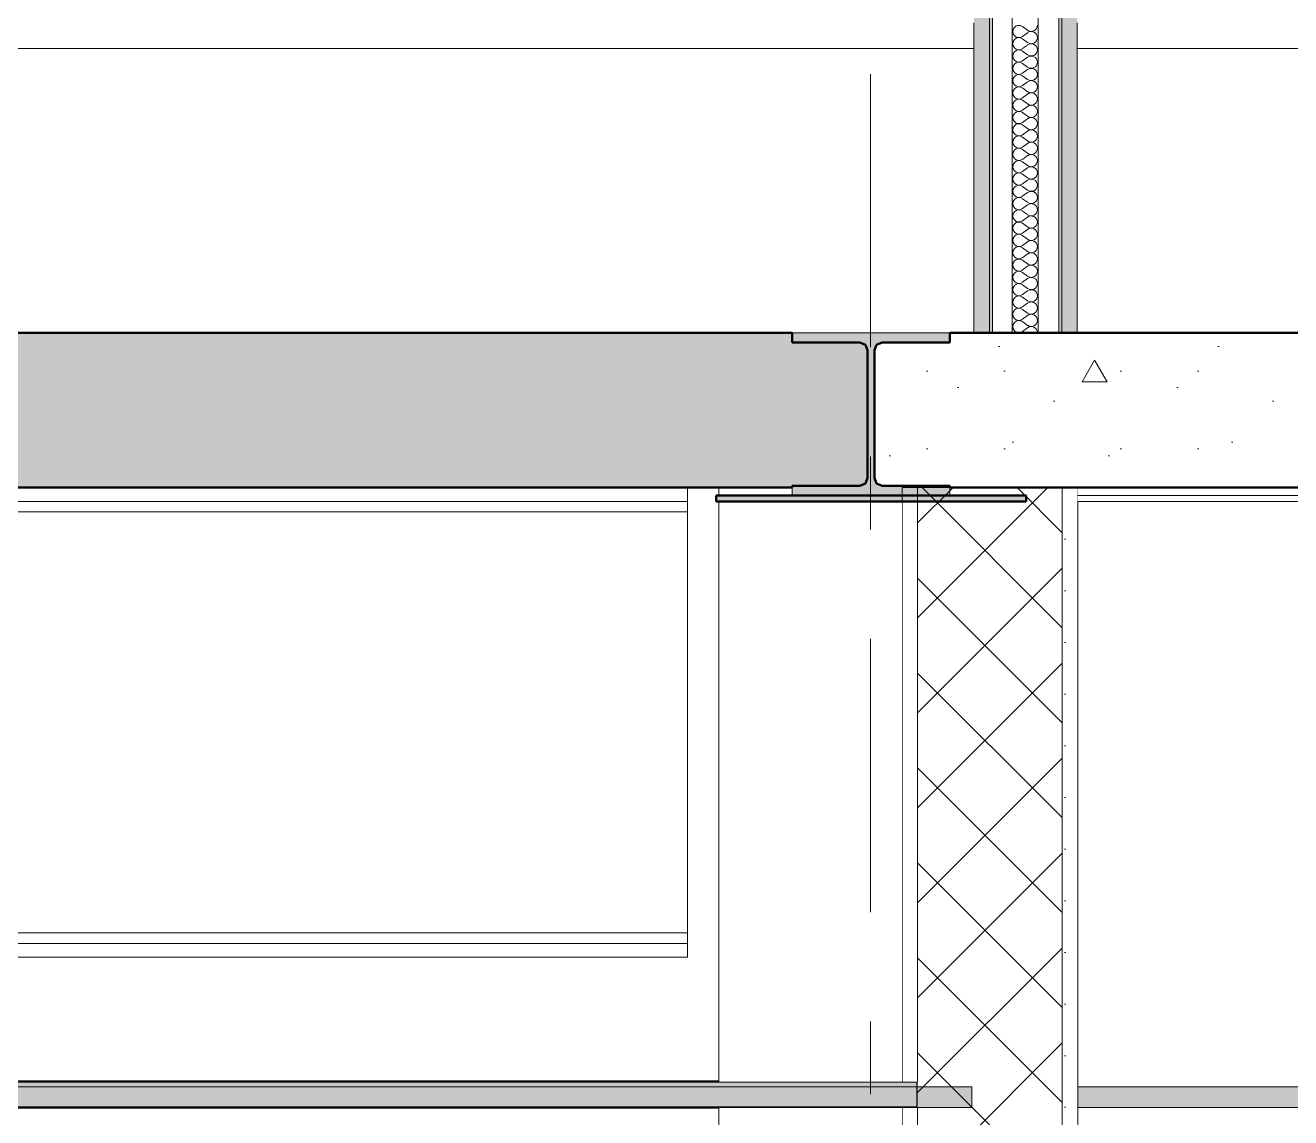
# Model space of a CAD drawing. Header units: millimetres. Extents: x -48147 to 1403542, y -455564 to 18123.
# Drawn here: x 1384228 to 1385453, y -447003 to -445945 of the extents above; entities that cross this region are included whole.
import ezdxf
from ezdxf.enums import TextEntityAlignment as Align

# ---------------------------------------------------------------- set-up
doc = ezdxf.new("R2010")
doc.units = ezdxf.units.MM
doc.header["$MEASUREMENT"] = 0
doc.linetypes.add('Double Dashed', pattern=[546.805537, 264.583325, -105.833328, 70.555556, -105.833328])
doc.linetypes.add('Wipeout_Contour', pattern=[1000, 0, -1000])
for name, color, linetype in [('A-230-M_FLOOR.IFC Import', 7, 'Continuous'), ('A-25-M_Wall_Int', 7, 'Continuous'), ('New_A-15-MG_Structural_Grid_Phase_2', 7, 'Continuous'), ('New_A-20-M_Ceiling', 7, 'Continuous'), ('New_A-20-M_Floor_Slab', 7, 'Continuous'), ('New_A-25-M_Wall_Int', 7, 'Continuous'), ('S-280-M_STRUCT_FRAME.IFC Import', 7, 'Continuous')]:
    doc.layers.add(name, color=color, linetype=linetype)
for name, color, linetype, lineweight, true_color in [('A-230-M_FLOOR.IFC Import_Pen_No__109', 7, 'Continuous', 15, 0xa6a6a6), ('A-230-M_FLOOR.IFC Import_Pen_No__29', 7, 'Continuous', 50, 0x2a2a2a), ('New_A-15-MG_Structural_Grid_Phase_2_Pen_No__222', 7, 'Continuous', 13, 0x65af33), ('New_A-20-M_Ceiling_Pen_No__107', 7, 'Continuous', 15, 0xa6a6a6), ('New_A-20-M_Ceiling_Pen_No__29', 7, 'Continuous', 50, 0x2a2a2a), ('New_A-25-M_Wall_Int_Pen_No__107', 7, 'Continuous', 15, 0xa6a6a6), ('S-280-M_STRUCT_FRAME.IFC Import_Pen_No__30', 7, 'Continuous', 50, 0x2a2a2a)]:
    doc.layers.add(name, color=color, linetype=linetype, lineweight=lineweight, true_color=true_color)
for name, color, linetype, lineweight in [('A-25-M_Wall_Int_Pen_No__87', 8, 'Continuous', 20), ('HATCHING_Pen_No__1', 7, 'Continuous', 13), ('HATCHING_Pen_No__146', 8, 'Continuous', 0), ('New_A-20-M_Floor_Slab_Pen_No__4', 7, 'Continuous', 20), ('New_A-25-M_Wall_Int_Pen_No__1', 7, 'Continuous', 13), ('S-280-M_STRUCT_FRAME.IFC Import_Pen_No__1', 7, 'Continuous', 13), ('S-280-M_STRUCT_FRAME.IFC Import_Pen_No__160', 5, 'Continuous', 200), ('S-280-M_STRUCT_FRAME.IFC Import_Pen_No__90', 8, 'Continuous', 20)]:
    doc.layers.add(name, color=color, linetype=linetype, lineweight=lineweight)
doc.styles.add('GENERATED_STYLE_2', font='')
doc.styles.get('GENERATED_STYLE_2').set_extended_font_data('Swis721 BT')
pattern_1 = [(270, (1418663.25, -449992.53), (86.60254, 0), [0, -50]), (270, (1418706.55, -450017.53), (86.60254, 0), [0, -50])]
pattern_2 = [(0, (1418663.25, -449992.53), (0, 389.7114), [24.375, -200.625]), (0, (1418775.75, -449797.67), (0, 389.7114), [24.375, -200.625]), (60, (1418663.25, -449992.53), (-337.5, 194.8557), [24.375, -200.625]), (60, (1418888.25, -449992.53), (-337.5, 194.8557), [24.375, -200.625]), (120, (1418687.62, -449992.53), (337.5, 194.8557), [24.375, -200.625]), (120, (1418912.62, -449992.53), (337.5, 194.8557), [24.375, -200.625]), (0, (1418663.25, -449955.03), (0, 75), [0, -75, 0, -112.5]), (45, (1418700.75, -449955.03), (-53.03301, 53.03301), [0, -56.25, 0, -93.75])]

# ---------------------------------------------------------------- blocks, each defined once
blk = doc.blocks.new('Section Elem_10_1', base_point=(1418663.2, -449992.5))
at = {"color": 254, "linetype": 'Wipeout_Contour', "lineweight": 0, "ltscale": 5800298.403433662}
blk.add_wipeout([(1374446.3, -445942.5), (1374446.3, -445967.5), (1385146.3, -445967.5), (1385146.3, -445942.5)], dxfattribs=at).dxf.layer = 'New_A-20-M_Floor_Slab'
at = {"color": 254, "linetype": 'Wipeout_Contour', "lineweight": 0, "ltscale": 5825639.997099669}
blk.add_wipeout([(1387661.3, -445942.5), (1385246.3, -445942.5), (1385246.3, -445967.5), (1387661.3, -445967.5)], dxfattribs=at).dxf.layer = 'New_A-20-M_Floor_Slab'
at = {"color": 254, "linetype": 'Wipeout_Contour', "lineweight": 0, "ltscale": 5800482.980890643}
blk.add_wipeout([(1374446.3, -445967.5), (1374446.3, -446242.5), (1385146.3, -446242.5), (1385146.3, -445967.5)], dxfattribs=at).dxf.layer = 'New_A-20-M_Floor_Slab'
at = {"color": 254, "linetype": 'Wipeout_Contour', "lineweight": 0, "ltscale": 5825823.769538534}
blk.add_wipeout([(1385246.3, -445967.5), (1385246.3, -446242.5), (1387661.3, -446242.5), (1387661.3, -445967.5)], dxfattribs=at).dxf.layer = 'New_A-20-M_Floor_Slab'
at = {"layer": 'New_A-20-M_Floor_Slab_Pen_No__4', "linetype": 'Continuous'}
for p, q in [((1385146.3, -445967.5), (1374446.3, -445967.5)), ((1387661.3, -445967.5), (1385246.3, -445967.5)), ((1385123.1, -446242.5), (1384970.2, -446242.5))]:
    blk.add_line(p, q, dxfattribs=at)
blk = doc.blocks.new('Section Elem_76_1', base_point=(1418663.2, -449992.5))
at = {"color": 254, "linetype": 'Wipeout_Contour', "lineweight": 0, "ltscale": 14547120.93893338}
blk.add_wipeout([(1382744.3, -446967.5), (1384899.2, -446967.5), (1384899.2, -446406.1), (1384896.6, -446406.1), (1384896.6, -446400.1), (1384899.2, -446400.1), (1384899.2, -446392.5), (1384869, -446392.5), (1384869, -446847.1), (1382744.3, -446847.1)], dxfattribs=at).dxf.layer = 'New_A-25-M_Wall_Int'
at = {"color": 254, "linetype": 'Wipeout_Contour', "lineweight": 0, "ltscale": 36363434.3438254}
blk.add_wipeout([(1382744.3, -446992.5), (1382744.3, -447572.5), (1383452.9, -447572.5), (1383462.1, -447700), (1383463.3, -447702.5), (1383453.9, -447572.5), (1383553.9, -447572.5), (1383558.9, -447572.2), (1383587.9, -447972.2), (1383582.9, -447972.5), (1383674.3, -449231.5), (1383574.3, -449231.5), (1383572.8, -449211.5), (1383571.8, -449211.5), (1383573.3, -449231.5), (1383544.3, -449231.5), (1383544.3, -449958.5), (1383545.3, -449958.5), (1383545.3, -449961.5), (1383534.3, -449961.5), (1383534.3, -449977), (1383541.8, -449991.5), (1383541.8, -449992.5), (1384899.2, -449992.5), (1384899.2, -446992.5)], dxfattribs=at).dxf.layer = 'New_A-25-M_Wall_Int'
blk = doc.blocks.new('Section Elem_129_1', base_point=(1418663.2, -449992.5))
at = {"layer": 'New_A-20-M_Ceiling_Pen_No__107', "linetype": 'Continuous'}
blk.add_hatch(color=256, dxfattribs=at).paths.add_polyline_path([(1385091.8, -446967.5), (1382744.3, -446967.5), (1382744.3, -446992.5), (1385091.8, -446992.5)])
at = {"layer": 'New_A-20-M_Ceiling_Pen_No__29', "linetype": 'Continuous'}
for p, q in [((1385076.8, -446967.5), (1382744.3, -446967.5)), ((1385091.8, -446967.5), (1385076.8, -446967.5)), ((1385091.8, -446967.5), (1385091.8, -446992.5)), ((1385076.8, -446992.5), (1382744.3, -446992.5)), ((1385091.8, -446992.5), (1385076.8, -446992.5))]:
    blk.add_line(p, q, dxfattribs=at)
blk = doc.blocks.new('Section Elem_199_1', base_point=(1418663.2, -449992.5))
at = {"color": 254, "linetype": 'Wipeout_Contour', "lineweight": 0, "ltscale": 5821314.811332203}
blk.add_wipeout([(1385091.8, -446392.5), (1385076.8, -446392.5), (1385076.8, -446967.5), (1385091.8, -446967.5)], dxfattribs=at).dxf.layer = 'New_A-25-M_Wall_Int'
at = {"color": 254, "linetype": 'Wipeout_Contour', "lineweight": 0, "ltscale": 5823546.816859552}
blk.add_wipeout([(1385091.8, -446992.5), (1385076.8, -446992.5), (1385076.8, -449992.5), (1385091.8, -449992.5)], dxfattribs=at).dxf.layer = 'New_A-25-M_Wall_Int'
at = {"layer": 'New_A-25-M_Wall_Int_Pen_No__107', "linetype": 'Continuous'}
h = blk.add_hatch(dxfattribs=at)
h.set_pattern_fill('Plaster_0001', color=256, style=0, pattern_type=2)
h.set_pattern_definition(pattern_1)
h.paths.add_polyline_path([(1385091.8, -446392.5), (1385076.8, -446392.5), (1385076.8, -446967.5), (1385091.8, -446967.5)])
h = blk.add_hatch(dxfattribs=at)
h.set_pattern_fill('Plaster_0001', color=256, style=0, pattern_type=2)
h.set_pattern_definition(pattern_1)
h.paths.add_polyline_path([(1385091.8, -446992.5), (1385076.8, -446992.5), (1385076.8, -449992.5), (1385091.8, -449992.5)])
at = {"layer": 'New_A-25-M_Wall_Int_Pen_No__1', "linetype": 'Continuous'}
for p, q in [((1385076.8, -446392.5), (1385076.8, -446967.5)), ((1385076.8, -446992.5), (1385076.8, -449992.5))]:
    blk.add_line(p, q, dxfattribs=at)
at = {"color": 254, "linetype": 'Wipeout_Contour', "lineweight": 0, "ltscale": 8734330.026043992}
blk.add_wipeout([(1385231.8, -446392.5), (1385091.8, -446392.5), (1385091.8, -446967.5), (1385091.8, -446992.5), (1385091.8, -449992.5), (1385231.8, -449992.5)], dxfattribs=at).dxf.layer = 'New_A-25-M_Wall_Int'
at = {"layer": 'New_A-25-M_Wall_Int_Pen_No__107', "linetype": 'Continuous'}
h = blk.add_hatch(dxfattribs=at)
h.set_pattern_fill('Concrete_Block_0001', color=256, style=0, pattern_type=2)
h.set_pattern_definition([(45, (1418663.25, -449992.53), (-45.96194, 45.96194), []), (135, (1418663.25, -449992.53), (45.96194, 45.96194), [])])
h.paths.add_polyline_path([(1385231.8, -446392.5), (1385091.8, -446392.5), (1385091.8, -446967.5), (1385091.8, -446992.5), (1385091.8, -449992.5), (1385231.8, -449992.5)])
at = {"layer": 'New_A-25-M_Wall_Int_Pen_No__1', "linetype": 'Continuous'}
for p, q in [((1385091.8, -446392.5), (1385091.8, -446967.5)), ((1385091.8, -446992.5), (1385091.8, -449992.5))]:
    blk.add_line(p, q, dxfattribs=at)
at = {"layer": 'New_A-25-M_Wall_Int_Pen_No__1', "linetype": 'Continuous', "flags": 128}
blk.add_lwpolyline([(1385123.1, -446392.5), (1385091.8, -446392.5), (1385076.8, -446392.5)], dxfattribs=at)
at = {"color": 254, "linetype": 'Wipeout_Contour', "lineweight": 0, "ltscale": 5823768.383749964}
blk.add_wipeout([(1385246.8, -446392.5), (1385231.8, -446392.5), (1385231.8, -449992.5), (1385246.8, -449992.5)], dxfattribs=at).dxf.layer = 'New_A-25-M_Wall_Int'
at = {"layer": 'New_A-25-M_Wall_Int_Pen_No__107', "linetype": 'Continuous'}
h = blk.add_hatch(dxfattribs=at)
h.set_pattern_fill('Plaster_0001', color=256, style=0, pattern_type=2)
h.set_pattern_definition(pattern_1)
h.paths.add_polyline_path([(1385246.8, -446392.5), (1385231.8, -446392.5), (1385231.8, -449992.5), (1385246.8, -449992.5)])
at = {"layer": 'New_A-25-M_Wall_Int_Pen_No__1', "linetype": 'Continuous'}
for p, q in [((1385231.8, -446392.5), (1385231.8, -449992.5)), ((1385246.8, -446392.5), (1385246.8, -449992.5))]:
    blk.add_line(p, q, dxfattribs=at)
blk = doc.blocks.new('*X246', base_point=(1418663.2, -449992.5))
at = {"layer": 'New_A-25-M_Wall_Int_Pen_No__107', "linetype": 'Continuous'}
for p, q in [((1385193.4, -445946.1), (1385198.2, -445949.7)), ((1385193.4, -445955.6), (1385198.2, -445952.1)), ((1385193.4, -445958), (1385198.2, -445961.6)), ((1385193.4, -445967.5), (1385198.2, -445964)), ((1385193.4, -445969.9), (1385198.2, -445973.5)), ((1385193.4, -445979.4), (1385198.2, -445975.9)), ((1385193.4, -445981.8), (1385198.2, -445985.4)), ((1385193.4, -445991.3), (1385198.2, -445987.8)), ((1385193.4, -445993.7), (1385198.2, -445997.3)), ((1385193.4, -446003.2), (1385198.2, -445999.7)), ((1385193.4, -446005.6), (1385198.2, -446009.2)), ((1385193.4, -446015.1), (1385198.2, -446011.6)), ((1385193.4, -446017.5), (1385198.2, -446021.1)), ((1385193.4, -446027.1), (1385198.2, -446023.5)), ((1385193.4, -446029.4), (1385198.2, -446033)), ((1385193.4, -446039), (1385198.2, -446035.4)), ((1385193.4, -446041.3), (1385198.2, -446044.9)), ((1385193.4, -446050.9), (1385198.2, -446047.3)), ((1385193.4, -446053.2), (1385198.2, -446056.8)), ((1385193.4, -446062.8), (1385198.2, -446059.2)), ((1385193.4, -446065.1), (1385198.2, -446068.7)), ((1385193.4, -446074.7), (1385198.2, -446071.1)), ((1385193.4, -446077.1), (1385198.2, -446080.6)), ((1385193.4, -446086.6), (1385198.2, -446083)), ((1385193.4, -446089), (1385198.2, -446092.5)), ((1385193.4, -446098.5), (1385198.2, -446094.9)), ((1385193.4, -446100.9), (1385198.2, -446104.4)), ((1385193.4, -446110.4), (1385198.2, -446106.8)), ((1385193.4, -446112.8), (1385198.2, -446116.3)), ((1385193.4, -446122.3), (1385198.2, -446118.7)), ((1385193.4, -446124.7), (1385198.2, -446128.2)), ((1385193.4, -446134.2), (1385198.2, -446130.6)), ((1385193.4, -446136.6), (1385198.2, -446140.1)), ((1385193.4, -446146.1), (1385198.2, -446142.5)), ((1385193.4, -446148.5), (1385198.2, -446152.1)), ((1385193.4, -446158), (1385198.2, -446154.4)), ((1385193.4, -446160.4), (1385198.2, -446164)), ((1385193.4, -446169.9), (1385198.2, -446166.3)), ((1385193.4, -446172.3), (1385198.2, -446175.9)), ((1385193.4, -446181.8), (1385198.2, -446178.2)), ((1385193.4, -446184.2), (1385198.2, -446187.8)), ((1385193.4, -446193.7), (1385198.2, -446190.1)), ((1385193.4, -446196.1), (1385198.2, -446199.7)), ((1385193.4, -446205.6), (1385198.2, -446202.1)), ((1385193.4, -446208), (1385198.2, -446211.6)), ((1385193.4, -446217.5), (1385198.2, -446214)), ((1385193.4, -446219.9), (1385198.2, -446223.5)), ((1385193.4, -446229.4), (1385198.2, -446225.9)), ((1385193.4, -446231.8), (1385198.2, -446235.4)), ((1385193.4, -446241.3), (1385198.2, -446237.8))]:
    blk.add_line(p, q, dxfattribs=at)
for centre, start, end in [((1385189.8, -445950.9), 53.1301, 306.8699), ((1385201.7, -445944.9), 233.1301, 0), ((1385201.7, -445956.8), 0, 126.8699), ((1385189.8, -445962.8), 53.1301, 306.8699), ((1385201.7, -445956.8), 233.1301, 0), ((1385201.7, -445968.7), 0, 126.8699), ((1385189.8, -445974.7), 53.1301, 306.8699), ((1385201.7, -445968.7), 233.1301, 0), ((1385201.7, -445980.6), 0, 126.8699), ((1385189.8, -445986.6), 53.1301, 306.8699), ((1385201.7, -445980.6), 233.1301, 0), ((1385201.7, -445992.5), 0, 126.8699), ((1385189.8, -445998.5), 53.1301, 306.8699), ((1385201.7, -445992.5), 233.1301, 0), ((1385201.7, -446004.4), 0, 126.8699), ((1385189.8, -446010.4), 53.1301, 306.8699), ((1385189.8, -446022.3), 53.1301, 306.8699), ((1385201.7, -446004.4), 233.1301, 0), ((1385201.7, -446016.3), 0, 126.8699), ((1385201.7, -446016.3), 233.1301, 0), ((1385189.8, -446034.2), 53.1301, 306.8699), ((1385201.7, -446028.2), 0, 126.8699), ((1385201.7, -446028.2), 233.1301, 0), ((1385189.8, -446046.1), 53.1301, 306.8699), ((1385201.7, -446040.1), 0, 126.8699), ((1385201.7, -446040.1), 233.1301, 0), ((1385189.8, -446058), 53.1301, 306.8699), ((1385201.7, -446052.1), 0, 126.8699), ((1385201.7, -446052.1), 233.1301, 0), ((1385189.8, -446069.9), 53.1301, 306.8699), ((1385201.7, -446064), 0, 126.8699), ((1385201.7, -446064), 233.1301, 0), ((1385189.8, -446081.8), 53.1301, 306.8699), ((1385201.7, -446075.9), 0, 126.8699), ((1385201.7, -446075.9), 233.1301, 0), ((1385189.8, -446093.7), 53.1301, 306.8699), ((1385201.7, -446087.8), 0, 126.8699), ((1385201.7, -446087.8), 233.1301, 0), ((1385189.8, -446105.6), 53.1301, 306.8699), ((1385201.7, -446099.7), 0, 126.8699), ((1385201.7, -446099.7), 233.1301, 0), ((1385189.8, -446117.5), 53.1301, 306.8699), ((1385201.7, -446111.6), 0, 126.8699), ((1385201.7, -446111.6), 233.1301, 0), ((1385189.8, -446129.4), 53.1301, 306.8699), ((1385201.7, -446123.5), 0, 126.8699), ((1385201.7, -446123.5), 233.1301, 0), ((1385189.8, -446141.3), 53.1301, 306.8699), ((1385201.7, -446135.4), 0, 126.8699), ((1385201.7, -446135.4), 233.1301, 0), ((1385189.8, -446153.2), 53.1301, 306.8699), ((1385201.7, -446147.3), 0, 126.8699), ((1385201.7, -446147.3), 233.1301, 0), ((1385189.8, -446165.1), 53.1301, 306.8699), ((1385201.7, -446159.2), 0, 126.8699), ((1385201.7, -446159.2), 233.1301, 0), ((1385189.8, -446177.1), 53.1301, 306.8699), ((1385201.7, -446171.1), 0, 126.8699), ((1385201.7, -446171.1), 233.1301, 0), ((1385189.8, -446189), 53.1301, 306.8699), ((1385201.7, -446183), 0, 126.8699), ((1385201.7, -446183), 233.1301, 0), ((1385189.8, -446200.9), 53.1301, 306.8699), ((1385201.7, -446194.9), 0, 126.8699), ((1385201.7, -446194.9), 233.1301, 0), ((1385189.8, -446212.8), 53.1301, 306.8699), ((1385201.7, -446206.8), 0, 126.8699), ((1385201.7, -446206.8), 233.1301, 0), ((1385189.8, -446224.7), 53.1301, 306.8699), ((1385201.7, -446218.7), 0, 126.8699), ((1385201.7, -446218.7), 233.1301, 0), ((1385201.7, -446230.6), 0, 126.8699), ((1385189.8, -446236.6), 53.1301, 306.8699), ((1385201.7, -446230.6), 233.1301, 0), ((1385201.7, -446242.5), 0, 126.8699)]:
    blk.add_arc(centre, 5.95, start, end, dxfattribs=at)
blk = doc.blocks.new('Section Elem_208_1', base_point=(1418663.2, -449992.5))
at = {"layer": 'New_A-25-M_Wall_Int_Pen_No__107', "linetype": 'Continuous', "lineweight": 0, "true_color": 0x535353}
blk.add_hatch(color=251, dxfattribs=at).paths.add_polyline_path([(1385231.3, -442342.5), (1385228.3, -442342.5), (1385228.3, -446242.5), (1385231.3, -446242.5)])
at = {"layer": 'New_A-25-M_Wall_Int_Pen_No__107', "linetype": 'Continuous'}
blk.add_hatch(color=256, dxfattribs=at).paths.add_polyline_path([(1385246.3, -446242.5), (1385246.3, -442342.5), (1385231.3, -442342.5), (1385231.3, -446242.5)])
at = {"layer": 'New_A-25-M_Wall_Int_Pen_No__1', "linetype": 'Continuous', "flags": 128}
for points in [[(1385146.3, -445942.5), (1385146.3, -445967.5), (1385146.3, -446242.5)], [(1385246.3, -445942.5), (1385246.3, -445967.5), (1385246.3, -446242.5)]]:
    blk.add_lwpolyline(points, dxfattribs=at)
at = {"color": 254, "linetype": 'Wipeout_Contour', "lineweight": 0, "ltscale": 5818905.683789385}
blk.add_wipeout([(1385228.3, -442342.5), (1385208.3, -442342.5), (1385208.3, -446242.5), (1385228.3, -446242.5)], dxfattribs=at).dxf.layer = 'New_A-25-M_Wall_Int'
at = {"layer": 'New_A-25-M_Wall_Int_Pen_No__1', "linetype": 'Continuous'}
for p, q in [((1385228.3, -442342.5), (1385228.3, -446242.5)), ((1385231.3, -442342.5), (1385231.3, -446242.5))]:
    blk.add_line(p, q, dxfattribs=at)
at = {"color": 254, "linetype": 'Wipeout_Contour', "lineweight": 0, "ltscale": 5818819.984129892}
blk.add_wipeout([(1385208.3, -442342.5), (1385183.3, -442342.5), (1385183.3, -446242.5), (1385208.3, -446242.5)], dxfattribs=at).dxf.layer = 'New_A-25-M_Wall_Int'
at = {"layer": 'New_A-25-M_Wall_Int_Pen_No__1', "linetype": 'Continuous'}
blk.add_line((1385208.3, -442342.5), (1385208.3, -446242.5), dxfattribs=at)
at = {"layer": 'New_A-25-M_Wall_Int'}
blk.add_blockref('*X246', (1418663.2, -449992.5), dxfattribs=at)
at = {"color": 254, "linetype": 'Wipeout_Contour', "lineweight": 0, "ltscale": 5818736.189015135}
blk.add_wipeout([(1385183.3, -442342.5), (1385164.3, -442342.5), (1385164.3, -446242.5), (1385183.3, -446242.5)], dxfattribs=at).dxf.layer = 'New_A-25-M_Wall_Int'
at = {"layer": 'New_A-25-M_Wall_Int_Pen_No__107', "linetype": 'Continuous'}
blk.add_hatch(color=256, dxfattribs=at).paths.add_polyline_path([(1385161.3, -442342.5), (1385146.3, -442342.5), (1385146.3, -446242.5), (1385161.3, -446242.5)])
at = {"layer": 'New_A-25-M_Wall_Int_Pen_No__107', "linetype": 'Continuous', "lineweight": 0, "true_color": 0x535353}
blk.add_hatch(color=251, dxfattribs=at).paths.add_polyline_path([(1385164.3, -442342.5), (1385161.3, -442342.5), (1385161.3, -446242.5), (1385164.3, -446242.5)])
at = {"layer": 'New_A-25-M_Wall_Int_Pen_No__1', "linetype": 'Continuous'}
for p, q in [((1385161.3, -442342.5), (1385161.3, -446242.5)), ((1385164.3, -442342.5), (1385164.3, -446242.5)), ((1385183.3, -442342.5), (1385183.3, -446242.5))]:
    blk.add_line(p, q, dxfattribs=at)
blk = doc.blocks.new('Section Elem_233_1', base_point=(1418663.2, -449992.5))
at = {"color": 254, "linetype": 'Wipeout_Contour', "lineweight": 0, "ltscale": 5820956.46327193}
blk.add_wipeout([(1384899.2, -446406.1), (1384899.2, -446967.5), (1385076.8, -446967.5), (1385076.8, -446406.1)], dxfattribs=at).dxf.layer = 'A-25-M_Wall_Int'
at = {"color": 254, "linetype": 'Wipeout_Contour', "lineweight": 0, "ltscale": 18925034.33036349}
blk.add_wipeout([(1385076.8, -446992.5), (1384899.2, -446992.5), (1384899.2, -449992.5), (1385076.8, -449992.5), (1385076.8, -448772.5), (1384966.8, -448772.5), (1384966.8, -448767.5), (1385046.8, -448767.5), (1385046.8, -448747.5), (1385046.8, -447592.5), (1385046.8, -447587.5), (1385046.8, -447572.5), (1385076.8, -447572.5)], dxfattribs=at).dxf.layer = 'A-25-M_Wall_Int'
at = {"layer": 'A-25-M_Wall_Int_Pen_No__87', "linetype": 'Continuous'}
blk.add_line((1384899.2, -446992.5), (1384899.2, -449992.5), dxfattribs=at)
at = {"color": 254, "linetype": 'Wipeout_Contour', "lineweight": 0, "ltscale": 5820396.900160106}
blk.add_wipeout([(1384899.2, -446400.1), (1384970.2, -446400.1), (1384970.2, -446392.5), (1384899.2, -446392.5)], dxfattribs=at).dxf.layer = 'A-25-M_Wall_Int'
at = {"layer": 'A-25-M_Wall_Int_Pen_No__87', "linetype": 'Continuous'}
for p, q in [((1384899.2, -446392.5), (1384899.2, -446400.1)), ((1384899.2, -446406.1), (1384899.2, -446967.5))]:
    blk.add_line(p, q, dxfattribs=at)
blk = doc.blocks.new('Section Elem_261_1', base_point=(1418663.2, -449992.5))
at = {"color": 254, "linetype": 'Wipeout_Contour', "lineweight": 0, "ltscale": 5816648.321005338}
blk.add_wipeout([(1384869, -446833.8), (1382744.3, -446833.8), (1382744.3, -446847.1), (1384869, -446847.1)], dxfattribs=at).dxf.layer = 'S-280-M_STRUCT_FRAME.IFC Import'
at = {"layer": 'S-280-M_STRUCT_FRAME.IFC Import_Pen_No__90', "linetype": 'Continuous'}
blk.add_line((1384869, -446847.1), (1382744.3, -446847.1), dxfattribs=at)
at = {"color": 254, "linetype": 'Wipeout_Contour', "lineweight": 0, "ltscale": 5816638.311225367}
blk.add_wipeout([(1384869, -446830.8), (1382744.3, -446830.8), (1382744.3, -446833.8), (1384869, -446833.8)], dxfattribs=at).dxf.layer = 'S-280-M_STRUCT_FRAME.IFC Import'
at = {"color": 254, "linetype": 'Wipeout_Contour', "lineweight": 0, "ltscale": 5816632.042832061}
blk.add_wipeout([(1382744.3, -446830.8), (1384869, -446830.8), (1384869, -446823.6), (1382744.3, -446823.6)], dxfattribs=at).dxf.layer = 'S-280-M_STRUCT_FRAME.IFC Import'
at = {"layer": 'S-280-M_STRUCT_FRAME.IFC Import_Pen_No__90', "linetype": 'Continuous'}
for p, q in [((1384869, -446833.8), (1382744.3, -446833.8)), ((1384869, -446833.8), (1384869, -446830.8)), ((1384869, -446847.1), (1384869, -446833.8))]:
    blk.add_line(p, q, dxfattribs=at)
at = {"color": 254, "linetype": 'Wipeout_Contour', "lineweight": 0, "ltscale": 5816377.224522037}
blk.add_wipeout([(1382744.3, -446823.6), (1384869, -446823.6), (1384869, -446416), (1382744.3, -446416)], dxfattribs=at).dxf.layer = 'S-280-M_STRUCT_FRAME.IFC Import'
at = {"layer": 'S-280-M_STRUCT_FRAME.IFC Import_Pen_No__90', "linetype": 'Continuous'}
for p, q in [((1384869, -446823.6), (1382744.3, -446823.6)), ((1384869, -446830.8), (1384869, -446823.6))]:
    blk.add_line(p, q, dxfattribs=at)
at = {"color": 254, "linetype": 'Wipeout_Contour', "lineweight": 0, "ltscale": 5816122.409946951}
blk.add_wipeout([(1382744.3, -446416), (1384869, -446416), (1384869, -446408.8), (1382744.3, -446408.8)], dxfattribs=at).dxf.layer = 'S-280-M_STRUCT_FRAME.IFC Import'
at = {"layer": 'S-280-M_STRUCT_FRAME.IFC Import_Pen_No__90', "linetype": 'Continuous'}
for p, q in [((1384869, -446416), (1382744.3, -446416)), ((1384869, -446823.6), (1384869, -446416))]:
    blk.add_line(p, q, dxfattribs=at)
at = {"color": 254, "linetype": 'Wipeout_Contour', "lineweight": 0, "ltscale": 5816116.146811783}
blk.add_wipeout([(1382744.3, -446408.8), (1384869, -446408.8), (1384869, -446405.8), (1382744.3, -446405.8)], dxfattribs=at).dxf.layer = 'S-280-M_STRUCT_FRAME.IFC Import'
at = {"color": 254, "linetype": 'Wipeout_Contour', "lineweight": 0, "ltscale": 5816106.145985465}
blk.add_wipeout([(1382744.3, -446405.8), (1384869, -446405.8), (1384869, -446392.5), (1382744.3, -446392.5)], dxfattribs=at).dxf.layer = 'S-280-M_STRUCT_FRAME.IFC Import'
at = {"layer": 'S-280-M_STRUCT_FRAME.IFC Import_Pen_No__90', "linetype": 'Continuous'}
for p, q in [((1384869, -446405.8), (1384869, -446392.5)), ((1384869, -446405.8), (1382744.3, -446405.8)), ((1384869, -446408.8), (1384869, -446405.8)), ((1384869, -446416), (1384869, -446408.8))]:
    blk.add_line(p, q, dxfattribs=at)
blk = doc.blocks.new('Section Elem_262_1', base_point=(1418663.2, -449992.5))
at = {"color": 254, "linetype": 'Wipeout_Contour', "lineweight": 0, "ltscale": 5826153.187391693}
blk.add_wipeout([(1387646.3, -446392.5), (1385246.8, -446392.5), (1385246.8, -446400.1), (1387646.3, -446400.1)], dxfattribs=at).dxf.layer = 'S-280-M_STRUCT_FRAME.IFC Import'
blk = doc.blocks.new('Section Elem_271_1', base_point=(1418663.2, -449992.5))
at = {"layer": 'S-280-M_STRUCT_FRAME.IFC Import_Pen_No__160', "linetype": 'Continuous', "lineweight": 0, "true_color": 0x00007f}
blk.add_hatch(color=176, dxfattribs=at).paths.add_polyline_path([(1385123.1, -446400.1), (1385123.1, -446390.7), (1385057.5, -446390.7), (1385052.1, -446388.5), (1385049.9, -446383.1), (1385049.9, -446259.5), (1385052.1, -446254.2), (1385057.5, -446251.9), (1385123.1, -446251.9), (1385123.1, -446242.5), (1384970.2, -446242.5), (1384970.2, -446251.9), (1385035.8, -446251.9), (1385041.2, -446254.2), (1385043.4, -446259.5), (1385043.4, -446383.1), (1385041.2, -446388.5), (1385035.8, -446390.7), (1384970.2, -446390.7), (1384970.2, -446400.1)])
at = {"layer": 'S-280-M_STRUCT_FRAME.IFC Import_Pen_No__1', "linetype": 'Continuous'}
for p, q in [((1384970.2, -446392.5), (1384970.2, -446400.1)), ((1385123.1, -446392.5), (1385123.1, -446400.1))]:
    blk.add_line(p, q, dxfattribs=at)
at = {"layer": 'S-280-M_STRUCT_FRAME.IFC Import_Pen_No__90', "linetype": 'Continuous'}
blk.add_line((1384970.2, -446400.1), (1384970.2, -446392.5), dxfattribs=at)
blk = doc.blocks.new('Section Elem_272_1', base_point=(1418663.2, -449992.5))
at = {"color": 254, "linetype": 'Wipeout_Contour', "lineweight": 0, "ltscale": 5820260.458523378}
blk.add_wipeout([(1384896.6, -446400.1), (1384896.6, -446406.1), (1384896.7, -446406.1), (1384896.7, -446400.1)], dxfattribs=at).dxf.layer = 'S-280-M_STRUCT_FRAME.IFC Import'
blk = doc.blocks.new('Section Elem_273_1', base_point=(1418663.2, -449992.5))
at = {"color": 254, "linetype": 'Wipeout_Contour', "lineweight": 0, "ltscale": 5826161.524553736}
blk.add_wipeout([(1387646.3, -446400.1), (1385246.8, -446400.1), (1385246.8, -446406.1), (1387646.3, -446406.1)], dxfattribs=at).dxf.layer = 'S-280-M_STRUCT_FRAME.IFC Import'
at = {"layer": 'S-280-M_STRUCT_FRAME.IFC Import_Pen_No__90', "linetype": 'Continuous'}
for p, q in [((1387646.3, -446400.1), (1385246.8, -446400.1)), ((1387646.3, -446406.1), (1385246.8, -446406.1))]:
    blk.add_line(p, q, dxfattribs=at)
blk = doc.blocks.new('Section Elem_274_1', base_point=(1418663.2, -449992.5))
at = {"layer": 'S-280-M_STRUCT_FRAME.IFC Import_Pen_No__160', "linetype": 'Continuous', "lineweight": 0, "true_color": 0x00007f}
blk.add_hatch(color=176, dxfattribs=at).paths.add_polyline_path([(1385196.7, -446400.1), (1384896.7, -446400.1), (1384896.7, -446406.1), (1385196.7, -446406.1)])
at = {"layer": 'S-280-M_STRUCT_FRAME.IFC Import_Pen_No__30', "linetype": 'Continuous'}
for p, q in [((1384896.7, -446400.1), (1384896.7, -446406.1)), ((1384970.2, -446400.1), (1384896.7, -446400.1)), ((1385196.7, -446406.1), (1384896.7, -446406.1)), ((1385123.1, -446400.1), (1384970.2, -446400.1)), ((1385196.7, -446400.1), (1385123.1, -446400.1)), ((1385196.7, -446400.1), (1385196.7, -446406.1))]:
    blk.add_line(p, q, dxfattribs=at)
at = {"layer": 'S-280-M_STRUCT_FRAME.IFC Import_Pen_No__90', "linetype": 'Continuous'}
blk.add_line((1384896.6, -446406.1), (1384896.6, -446400.1), dxfattribs=at)
blk = doc.blocks.new('Section Elem_423_1', base_point=(1418663.2, -449992.5))
at = {"color": 254, "linetype": 'Wipeout_Contour', "lineweight": 0, "ltscale": 17441416.99600667}
blk.add_wipeout([(1374305.2, -446392.5), (1384970.2, -446392.5), (1384970.2, -446390.7), (1385035.8, -446390.7), (1385041.2, -446388.5), (1385043.4, -446383.1), (1385043.4, -446259.5), (1385041.2, -446254.2), (1385035.8, -446251.9), (1384970.2, -446251.9), (1384970.2, -446242.5), (1374305.2, -446242.5)], dxfattribs=at).dxf.layer = 'A-230-M_FLOOR.IFC Import'
at = {"color": 254, "linetype": 'Wipeout_Contour', "lineweight": 0, "ltscale": 17467664.55904178}
blk.add_wipeout([(1387748.4, -446392.5), (1387748.4, -446242.5), (1385123.1, -446242.5), (1385123.1, -446251.9), (1385057.5, -446251.9), (1385052.1, -446254.2), (1385049.9, -446259.5), (1385049.9, -446383.1), (1385052.1, -446388.5), (1385057.5, -446390.7), (1385123.1, -446390.7), (1385123.1, -446392.5)], dxfattribs=at).dxf.layer = 'A-230-M_FLOOR.IFC Import'
at = {"layer": 'A-230-M_FLOOR.IFC Import_Pen_No__109', "linetype": 'Continuous'}
h = blk.add_hatch(dxfattribs=at)
h.set_pattern_fill('Lightweight_Concrete_0001', color=256, style=0, pattern_type=2)
h.set_pattern_definition(pattern_2)
h.paths.add_polyline_path([(1374305.2, -446392.5), (1384970.2, -446392.5), (1384970.2, -446390.7), (1385035.8, -446390.7), (1385041.2, -446388.5), (1385043.4, -446383.1), (1385043.4, -446259.5), (1385041.2, -446254.2), (1385035.8, -446251.9), (1384970.2, -446251.9), (1384970.2, -446242.5), (1374305.2, -446242.5)])
h = blk.add_hatch(dxfattribs=at)
h.set_pattern_fill('Lightweight_Concrete_0001', color=256, style=0, pattern_type=2)
h.set_pattern_definition(pattern_2)
h.paths.add_polyline_path([(1387748.4, -446392.5), (1387748.4, -446242.5), (1385123.1, -446242.5), (1385123.1, -446251.9), (1385057.5, -446251.9), (1385052.1, -446254.2), (1385049.9, -446259.5), (1385049.9, -446383.1), (1385052.1, -446388.5), (1385057.5, -446390.7), (1385123.1, -446390.7), (1385123.1, -446392.5)])
at = {"layer": 'A-230-M_FLOOR.IFC Import_Pen_No__29', "linetype": 'Continuous'}
for p, q in [((1384970.2, -446242.5), (1374446.3, -446242.5)), ((1384970.2, -446242.5), (1384970.2, -446251.9)), ((1385123.1, -446242.5), (1385123.1, -446251.9)), ((1384970.2, -446392.5), (1382744.3, -446392.5)), ((1384970.2, -446390.7), (1384970.2, -446392.5)), ((1385123.1, -446390.7), (1385123.1, -446392.5)), ((1387646.3, -446392.5), (1385246.8, -446392.5))]:
    blk.add_line(p, q, dxfattribs=at)
at = {"layer": 'A-230-M_FLOOR.IFC Import_Pen_No__29', "linetype": 'Continuous', "flags": 128}
for points in [[(1387748.4, -446242.5), (1387661.3, -446242.5), (1385246.3, -446242.5), (1385231.3, -446242.5), (1385228.3, -446242.5), (1385208.3, -446242.5), (1385183.3, -446242.5), (1385164.3, -446242.5), (1385161.3, -446242.5), (1385146.3, -446242.5), (1385123.1, -446242.5)], [(1385041.2, -446254.2), (1385035.8, -446251.9), (1384970.2, -446251.9)], [(1385041.2, -446254.2), (1385043.4, -446259.5), (1385043.4, -446383.1), (1385041.2, -446388.5)], [(1385052.1, -446254.2), (1385049.9, -446259.5), (1385049.9, -446383.1), (1385052.1, -446388.5)], [(1385123.1, -446251.9), (1385057.5, -446251.9), (1385052.1, -446254.2)], [(1385041.2, -446388.5), (1385035.8, -446390.7), (1384970.2, -446390.7)], [(1385052.1, -446388.5), (1385057.5, -446390.7), (1385123.1, -446390.7)], [(1385246.8, -446392.5), (1385231.8, -446392.5), (1385123.1, -446392.5)]]:
    blk.add_lwpolyline(points, dxfattribs=at)
blk = doc.blocks.new('Standard grid marker[1]_1', base_point=(1385046.3, -428587.9))
at = {"layer": 'New_A-15-MG_Structural_Grid_Phase_2_Pen_No__222', "linetype": 'Double Dashed'}
blk.add_line((1385046.3, -429587.9), (1385046.3, -452992.5), dxfattribs=at)
at = {"layer": 'New_A-15-MG_Structural_Grid_Phase_2_Pen_No__222', "style": 'GENERATED_STYLE_2'}
for tag, p in [('AC_MarkerText_1_0', (1385046.3, -428316.2)), ('AC_MarkerText_1_1', (1385046.3, -454220.8))]:
    blk.add_attdef(tag, text='', height=175, rotation=360, dxfattribs=at).set_placement(p, align=Align.MIDDLE_CENTER)

msp = doc.modelspace()

# ---------------------------------------------------------------- hatches: boundary and pattern name
at = {"layer": 'HATCHING_Pen_No__146', "linetype": 'Continuous'}
msp.add_hatch(color=256, dxfattribs=at).paths.add_polyline_path([(1385246.3, -446992.5), (1387646.3, -446992.5), (1387646.3, -446972.5), (1385246.3, -446972.5)])

# ---------------------------------------------------------------- linework, layer by layer
at = {"layer": 'HATCHING_Pen_No__1', "linetype": 'Continuous', "flags": 128}
msp.add_lwpolyline([(1385246.3, -446992.5), (1387646.3, -446992.5), (1387646.3, -446972.5), (1385246.3, -446972.5)], close=True, dxfattribs=at)

# ---------------------------------------------------------------- block references
at = {"layer": 'New_A-20-M_Floor_Slab'}
msp.add_blockref('Section Elem_10_1', (1418663.2, -449992.5), dxfattribs=at)
at = {"layer": 'New_A-25-M_Wall_Int'}
msp.add_blockref('Section Elem_76_1', (1418663.2, -449992.5), dxfattribs=at)

# ---------------------------------------------------------------- next in the draw order: block references
at = {"layer": 'New_A-20-M_Ceiling'}
msp.add_blockref('Section Elem_129_1', (1418663.2, -449992.5), dxfattribs=at)
at = {"layer": 'New_A-25-M_Wall_Int'}
msp.add_blockref('Section Elem_208_1', (1418663.2, -449992.5), dxfattribs=at)
at = {"layer": 'S-280-M_STRUCT_FRAME.IFC Import'}
msp.add_blockref('Section Elem_261_1', (1418663.2, -449992.5), dxfattribs=at)

# ---------------------------------------------------------------- next in the draw order: block references
at = {"layer": 'New_A-25-M_Wall_Int'}
msp.add_blockref('Section Elem_199_1', (1418663.2, -449992.5), dxfattribs=at)

# ---------------------------------------------------------------- next in the draw order: block references
at = {"layer": 'A-25-M_Wall_Int'}
msp.add_blockref('Section Elem_233_1', (1418663.2, -449992.5), dxfattribs=at)
at = {"layer": 'S-280-M_STRUCT_FRAME.IFC Import'}
msp.add_blockref('Section Elem_262_1', (1418663.2, -449992.5), dxfattribs=at)

# ---------------------------------------------------------------- next in the draw order: hatches: boundary and pattern name
at = {"layer": 'HATCHING_Pen_No__146', "linetype": 'Continuous'}
msp.add_hatch(color=256, dxfattribs=at).paths.add_polyline_path([(1382744.3, -446992.5), (1385144.3, -446992.5), (1385144.3, -446972.5), (1382744.3, -446972.5)])

# ---------------------------------------------------------------- next in the draw order: linework, layer by layer
at = {"layer": 'HATCHING_Pen_No__1', "linetype": 'Continuous', "flags": 128}
msp.add_lwpolyline([(1382744.3, -446992.5), (1385144.3, -446992.5), (1385144.3, -446972.5), (1382744.3, -446972.5)], close=True, dxfattribs=at)

# ---------------------------------------------------------------- next in the draw order: block references
at = {"layer": 'S-280-M_STRUCT_FRAME.IFC Import'}
for name in ['Section Elem_271_1', 'Section Elem_272_1', 'Section Elem_273_1']:
    msp.add_blockref(name, (1418663.2, -449992.5), dxfattribs=at)

# ---------------------------------------------------------------- next in the draw order: block references
at = {"layer": 'A-230-M_FLOOR.IFC Import'}
msp.add_blockref('Section Elem_423_1', (1418663.2, -449992.5), dxfattribs=at)
at = {"layer": 'S-280-M_STRUCT_FRAME.IFC Import'}
msp.add_blockref('Section Elem_274_1', (1418663.2, -449992.5), dxfattribs=at)

# ---------------------------------------------------------------- next in the draw order: block references
at = {"layer": 'New_A-15-MG_Structural_Grid_Phase_2', "color": 8, "linetype": 'Continuous', "lineweight": 15}
msp.add_blockref('Standard grid marker[1]_1', (1385046.3, -428587.9), dxfattribs=at)

doc.saveas('drawing.dxf')
